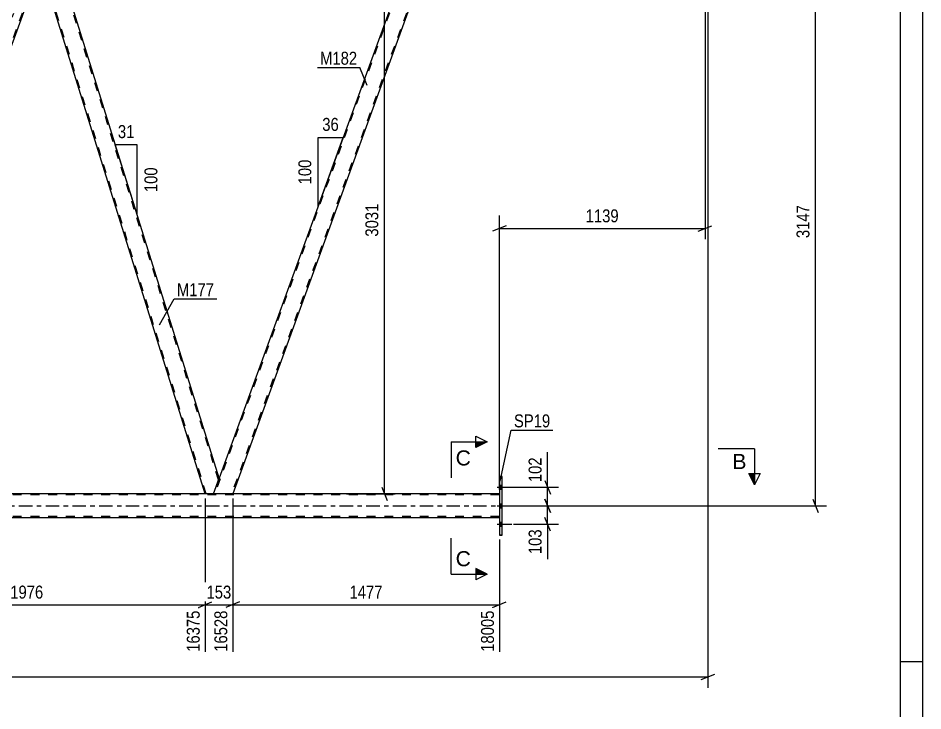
# Model space of a CAD drawing. Header units: millimetres. Extents: x 0 to 841, y 0 to 594.
# Drawn here: x 640.5 to 841, y 287.2 to 440.6 of the extents above; entities that cross this region are included whole.
import ezdxf

# ---------------------------------------------------------------- set-up
doc = ezdxf.new("R2010")
doc.units = ezdxf.units.MM
doc.linetypes.add('DXK_LINE_DOT2', pattern=[3.9198, 1.9599, -1.9599])
doc.linetypes.add('DXK_LINE_DOT3', pattern=[5.9187, 2.979, -0.9799, 0.9799, -0.9799])
doc.styles.add('Arial', font='ARIAL.TTF', dxfattribs={"height": 0.2})
doc.styles.add('Arial Narrow', font='ARIALN.TTF', dxfattribs={"height": 0.2})

# ---------------------------------------------------------------- blocks, each defined once
blk = doc.blocks.new('Unknown-800831068-1133')
at = {"color": 5, "linetype": 'Continuous'}
for p, q in [((841, 0), (841, 594)), ((836, 5), (836, 589)), ((841, 298), (836, 298))]:
    blk.add_line(p, q, dxfattribs=at)
blk = doc.blocks.new('Part-800831068-3211 - 3195')
at = {"color": 7, "linetype": 'DXK_LINE_DOT2'}
for p, q in [((728.19, 456.44), (684.07, 335.22)), ((731.94, 456.44), (687.82, 335.22)), ((685.08, 338.69), (683.82, 335.22)), ((688.08, 335.22), (683.82, 335.22))]:
    blk.add_line(p, q, dxfattribs=at)
at = {"color": 2, "linetype": 'Continuous'}
for p, q in [((727.94, 456.44), (685.08, 338.69)), ((732.2, 456.44), (688.08, 335.22)), ((727.94, 456.44), (731.69, 456.44)), ((731.69, 456.44), (732.2, 456.44))]:
    blk.add_line(p, q, dxfattribs=at)
blk = doc.blocks.new('Part-800831068-3240 - 3195')
at = {"color": 7, "linetype": 'DXK_LINE_DOT2'}
for p, q in [((747.16, 334.98), (66.62, 334.98)), ((747.16, 335.22), (747.16, 329.94)), ((747.16, 330.18), (66.62, 330.18))]:
    blk.add_line(p, q, dxfattribs=at)
at = {"color": 2, "linetype": 'Continuous'}
for p, q in [((747.16, 335.22), (607.4, 335.22)), ((747.16, 329.94), (607.4, 329.94))]:
    blk.add_line(p, q, dxfattribs=at)
at = {"color": 7, "linetype": 'DXK_LINE_DOT3'}
blk.add_line((66.62, 332.58), (747.16, 332.58), dxfattribs=at)
blk = doc.blocks.new('Part-800831068-3255 - 3195')
at = {"color": 7, "linetype": 'DXK_LINE_DOT3'}
blk.add_line((597.39, 325.83), (648.35, 465.84), dxfattribs=at)
at = {"color": 7, "linetype": 'DXK_LINE_DOT2'}
for p, q in [((643.06, 456.44), (598.94, 335.22)), ((646.81, 456.44), (602.69, 335.22)), ((647.06, 456.44), (645.51, 452.19)), ((600.44, 340.05), (598.68, 335.22)), ((602.94, 335.22), (604.7, 340.05)), ((602.94, 335.22), (598.68, 335.22))]:
    blk.add_line(p, q, dxfattribs=at)
at = {"color": 2, "linetype": 'Continuous'}
for p, q in [((642.8, 456.44), (600.44, 340.05)), ((642.8, 456.44), (646.55, 456.44)), ((646.55, 456.44), (647.06, 456.44)), ((604.7, 340.05), (645.51, 452.19))]:
    blk.add_line(p, q, dxfattribs=at)
blk = doc.blocks.new('Part-800831068-3260 - 3195')
at = {"color": 2, "linetype": 'Continuous'}
for p, q in [((647.06, 456.44), (645.51, 452.19)), ((648.38, 456.44), (647.06, 456.44)), ((685.08, 338.69), (648.38, 456.44)), ((681.97, 335.22), (645.51, 452.19)), ((683.82, 335.22), (685.08, 338.69))]:
    blk.add_line(p, q, dxfattribs=at)
at = {"color": 7, "linetype": 'DXK_LINE_DOT2'}
for p, q in [((684.95, 338.32), (648.13, 456.44)), ((682.23, 335.22), (645.65, 452.56)), ((684.94, 338.29), (684.91, 338.23)), ((683.82, 335.22), (681.97, 335.22))]:
    blk.add_line(p, q, dxfattribs=at)
blk = doc.blocks.new('Bolt-800831068-3397 - 3195')
at = {"linetype": 'Continuous'}
for points in [[(747.8, 336.24), (747.8, 337.12), (747.16, 337.12), (747.16, 336.24)], [(747.8, 336.24), (747.8, 337.12), (747.16, 337.12), (747.16, 336.24)], [(747.8, 336.24), (747.8, 337.12), (747.16, 337.12), (747.16, 336.24)], [(747.8, 332.14), (747.8, 333.02), (747.16, 333.02), (747.16, 332.14)], [(747.8, 332.14), (747.8, 333.02), (747.16, 333.02), (747.16, 332.14)], [(747.8, 328.04), (747.8, 328.92), (747.16, 328.92), (747.16, 328.04)], [(747.8, 328.04), (747.8, 328.92), (747.16, 328.92), (747.16, 328.04)], [(747.8, 328.04), (747.8, 328.92), (747.16, 328.92), (747.16, 328.04)]]:
    blk.add_hatch(color=1, dxfattribs=at).paths.add_polyline_path(points)
at = {"color": 1, "linetype": 'Continuous'}
for p, q in [((747.16, 337.12), (747.8, 337.12)), ((747.16, 337.12), (747.8, 337.12)), ((747.16, 337.12), (747.8, 337.12)), ((746.64, 336.68), (749.96, 336.68)), ((746.64, 336.68), (749.96, 336.68)), ((746.64, 336.68), (749.96, 336.68)), ((747.16, 336.24), (747.8, 336.24)), ((747.16, 336.24), (747.8, 336.24)), ((747.16, 336.24), (747.8, 336.24)), ((747.16, 333.02), (747.8, 333.02)), ((747.16, 333.02), (747.8, 333.02)), ((746.64, 332.58), (749.96, 332.58)), ((746.64, 332.58), (749.96, 332.58)), ((747.16, 332.14), (747.8, 332.14)), ((747.16, 332.14), (747.8, 332.14)), ((747.16, 328.92), (747.8, 328.92)), ((747.16, 328.92), (747.8, 328.92)), ((747.16, 328.92), (747.8, 328.92)), ((746.64, 328.48), (749.96, 328.48)), ((746.64, 328.48), (749.96, 328.48)), ((746.64, 328.48), (749.96, 328.48)), ((747.16, 328.04), (747.8, 328.04)), ((747.16, 328.04), (747.8, 328.04)), ((747.16, 328.04), (747.8, 328.04))]:
    blk.add_line(p, q, dxfattribs=at)
blk = doc.blocks.new('Part-800831068-3431 - 3195')
at = {"color": 2, "linetype": 'Continuous'}
for p, q in [((747.16, 339.08), (747.16, 339.08)), ((747.8, 339.08), (747.16, 339.08)), ((747.16, 339.08), (747.16, 326.08)), ((747.8, 339.08), (747.8, 339.08)), ((747.8, 326.08), (747.8, 339.08)), ((747.16, 326.08), (747.16, 326.08)), ((747.16, 326.08), (747.8, 326.08)), ((747.8, 326.08), (747.8, 326.08))]:
    blk.add_line(p, q, dxfattribs=at)
at = {"color": 7, "linetype": 'DXK_LINE_DOT2'}
for p, q in [((747.16, 339.08), (747.8, 339.08)), ((747.8, 326.08), (747.16, 326.08))]:
    blk.add_line(p, q, dxfattribs=at)
blk = doc.blocks.new('StraightDimension-800831068-4326 - 3195')
at = {"color": 7, "linetype": 'Continuous'}
for p, q in [((722.29, 454.94), (721.09, 457.94)), ((739.56, 456.44), (718.84, 456.44)), ((721.69, 335.22), (721.69, 456.44)), ((713.3, 335.22), (724.09, 335.22)), ((721.09, 336.72), (722.29, 333.72))]:
    blk.add_line(p, q, dxfattribs=at)
at = {"color": 0}
blk.add_wipeout([(720.94, 400.09), (716.74, 400.09), (716.74, 391.58), (720.94, 391.58)], dxfattribs=at)
at = {"color": 3, "style": 'Arial Narrow'}
blk.add_text('3031', height=2.863, rotation=90.0002, dxfattribs=at).set_placement((720.34, 392.18))
blk = doc.blocks.new('StraightDimension-800831068-10516 - 3195')
at = {"color": 7, "linetype": 'Continuous'}
for p, q in [((757.26, 338.18), (758.46, 335.18)), ((749.77, 336.68), (760.26, 336.68)), ((757.86, 332.58), (757.86, 336.68)), ((758.46, 331.08), (757.26, 334.08)), ((749.77, 332.58), (760.26, 332.58))]:
    blk.add_line(p, q, dxfattribs=at)
at = {"color": 0}
blk.add_wipeout([(757.11, 343.89), (752.91, 343.89), (752.91, 337.21), (757.11, 337.21)], dxfattribs=at)
at = {"color": 7, "linetype": 'Continuous'}
blk.add_line((757.86, 336.68), (757.86, 344.42), dxfattribs=at)
blk.add_line((757.86, 336.68), (757.86, 344.42), dxfattribs=at)
at = {"color": 3, "style": 'Arial Narrow'}
blk.add_text('102', height=2.863, rotation=90.0002, dxfattribs=at).set_placement((756.51, 337.81))
blk = doc.blocks.new('AngleDimension-800831068-3869 - 3195')
at = {"color": 7, "linetype": 'Continuous'}
for p, q in [((665.85, 400.4), (662.07, 412.51)), ((666.89, 412.51), (662.07, 412.51)), ((666.89, 397.05), (662.07, 412.51)), ((666.89, 397.05), (666.89, 412.51))]:
    blk.add_line(p, q, dxfattribs=at)
at = {"color": 0}
for points in [[(666.91, 413.41), (666.91, 417.61), (662.05, 417.61), (662.05, 413.41)], [(671.99, 408.12), (667.79, 408.12), (667.79, 401.44), (671.99, 401.44)]]:
    blk.add_wipeout(points, dxfattribs=at)
at = {"color": 3, "style": 'Arial Narrow'}
blk.add_text('31', height=2.863, dxfattribs=at).set_placement((662.65, 414.01))
blk.add_text('100', height=2.863, rotation=90.0002, dxfattribs=at).set_placement((671.39, 402.04))
blk = doc.blocks.new('StraightDimension-800831068-4201 - 3195')
at = {"color": 7, "linetype": 'Continuous'}
for p, q in [((602.94, 334.22), (602.94, 300.24)), ((681.97, 334.22), (681.97, 300.24)), ((604.44, 311.28), (601.44, 310.08)), ((680.47, 310.08), (683.47, 311.28)), ((602.94, 310.68), (681.97, 310.68))]:
    blk.add_line(p, q, dxfattribs=at)
at = {"color": 0}
blk.add_wipeout([(646.71, 311.43), (646.71, 315.63), (638.2, 315.63), (638.2, 311.43)], dxfattribs=at)
at = {"color": 0, "linetype": 'Continuous'}
blk.add_wipeout([(681.37, 309.98), (677.17, 309.98), (677.17, 299.64), (681.37, 299.64)], dxfattribs=at)
at = {"color": 3, "style": 'Arial Narrow'}
blk.add_text('1976', height=2.863, dxfattribs=at).set_placement((638.8, 312.03))
at = {"color": 3, "linetype": 'Continuous', "style": 'Arial Narrow'}
blk.add_text('16375', height=2.863, rotation=90.0002, dxfattribs=at).set_placement((680.77, 300.24))
blk = doc.blocks.new('StraightDimension-800831068-3964 - 3195')
at = {"color": 7, "linetype": 'Continuous'}
for p, q in [((793.38, 450.94), (793.38, 292.3)), ((55.76, 294.7), (793.38, 294.7)), ((791.88, 294.1), (794.88, 295.3))]:
    blk.add_line(p, q, dxfattribs=at)
blk = doc.blocks.new('StraightDimension-800831068-4220 - 3195')
at = {"color": 7, "linetype": 'Continuous'}
for p, q in [((681.97, 334.22), (681.97, 300.24)), ((688.08, 334.22), (688.08, 300.24)), ((680.47, 310.08), (683.47, 311.28)), ((689.58, 311.28), (686.58, 310.08)), ((681.97, 310.68), (688.08, 310.68))]:
    blk.add_line(p, q, dxfattribs=at)
at = {"color": 0}
blk.add_wipeout([(688.37, 311.43), (688.37, 315.63), (681.68, 315.63), (681.68, 311.43)], dxfattribs=at)
at = {"color": 0, "linetype": 'Continuous'}
blk.add_wipeout([(687.48, 309.98), (683.28, 309.98), (683.28, 299.64), (687.48, 299.64)], dxfattribs=at)
at = {"color": 3, "style": 'Arial Narrow'}
blk.add_text('153', height=2.863, dxfattribs=at).set_placement((682.28, 312.03))
at = {"color": 3, "linetype": 'Continuous', "style": 'Arial Narrow'}
blk.add_text('16528', height=2.863, rotation=90.0002, dxfattribs=at).set_placement((686.88, 300.24))
blk = doc.blocks.new('StraightDimension-800831068-4239 - 3195')
at = {"color": 7, "linetype": 'Continuous'}
for p, q in [((688.08, 334.22), (688.08, 300.24)), ((747.16, 325.08), (747.16, 300.24)), ((689.58, 311.28), (686.58, 310.08)), ((745.66, 310.08), (748.66, 311.28)), ((688.08, 310.68), (747.16, 310.68))]:
    blk.add_line(p, q, dxfattribs=at)
at = {"color": 0}
blk.add_wipeout([(721.87, 311.43), (721.87, 315.63), (713.36, 315.63), (713.36, 311.43)], dxfattribs=at)
at = {"color": 0, "linetype": 'Continuous'}
blk.add_wipeout([(746.56, 309.98), (742.36, 309.98), (742.36, 299.64), (746.56, 299.64)], dxfattribs=at)
at = {"color": 3, "style": 'Arial Narrow'}
blk.add_text('1477', height=2.863, dxfattribs=at).set_placement((713.96, 312.03))
at = {"color": 3, "linetype": 'Continuous', "style": 'Arial Narrow'}
blk.add_text('18005', height=2.863, rotation=90.0002, dxfattribs=at).set_placement((745.96, 300.24))
blk = doc.blocks.new('AngleDimension-800831068-13359 - 3195')
at = {"color": 7, "linetype": 'Continuous'}
for p, q in [((706.99, 414.11), (712.53, 414.11)), ((706.99, 398.89), (712.53, 414.11)), ((706.99, 398.89), (706.99, 414.11)), ((709.81, 406.62), (712.53, 414.11))]:
    blk.add_line(p, q, dxfattribs=at)
at = {"color": 0}
for points in [[(712.19, 415.01), (712.19, 419.21), (707.33, 419.21), (707.33, 415.01)], [(706.09, 409.84), (701.89, 409.84), (701.89, 403.16), (706.09, 403.16)]]:
    blk.add_wipeout(points, dxfattribs=at)
at = {"color": 3, "style": 'Arial Narrow'}
blk.add_text('36', height=2.863, dxfattribs=at).set_placement((707.93, 415.61))
blk.add_text('100', height=2.863, rotation=90.0002, dxfattribs=at).set_placement((705.49, 403.76))
blk = doc.blocks.new('StraightDimension-800831068-4354 - 3195')
at = {"color": 7, "linetype": 'Continuous'}
for p, q in [((817.81, 456.94), (816.61, 459.94)), ((794.38, 458.44), (819.61, 458.44)), ((817.21, 332.58), (817.21, 458.44)), ((816.61, 334.08), (817.81, 331.08)), ((748.8, 332.58), (819.61, 332.58))]:
    blk.add_line(p, q, dxfattribs=at)
at = {"color": 0}
blk.add_wipeout([(816.46, 399.77), (812.26, 399.77), (812.26, 391.26), (816.46, 391.26)], dxfattribs=at)
at = {"color": 3, "style": 'Arial Narrow'}
blk.add_text('3147', height=2.863, rotation=90.0002, dxfattribs=at).set_placement((815.86, 391.86))
blk = doc.blocks.new('StraightDimension-800831068-4364 - 3195')
at = {"color": 7, "linetype": 'Continuous'}
for p, q in [((792.74, 455.44), (792.74, 391.61)), ((747.16, 336.22), (747.16, 396.86)), ((748.66, 394.61), (745.66, 393.41)), ((747.16, 394.01), (792.74, 394.01)), ((791.24, 393.41), (794.24, 394.61))]:
    blk.add_line(p, q, dxfattribs=at)
at = {"color": 0}
blk.add_wipeout([(774.2, 394.76), (774.2, 398.96), (765.69, 398.96), (765.69, 394.76)], dxfattribs=at)
at = {"color": 3, "style": 'Arial Narrow'}
blk.add_text('1139', height=2.863, dxfattribs=at).set_placement((766.29, 395.36))
blk = doc.blocks.new('StraightDimension-800831068-10517 - 3195')
at = {"color": 7, "linetype": 'Continuous'}
for p, q in [((757.26, 334.08), (758.46, 331.08)), ((749.77, 332.58), (760.26, 332.58)), ((757.86, 328.48), (757.86, 332.58)), ((758.46, 326.98), (757.26, 329.98)), ((750.31, 328.48), (760.26, 328.48))]:
    blk.add_line(p, q, dxfattribs=at)
at = {"color": 0}
blk.add_wipeout([(757.11, 327.96), (752.91, 327.96), (752.91, 321.27), (757.11, 321.27)], dxfattribs=at)
at = {"color": 7, "linetype": 'Continuous'}
blk.add_line((757.86, 328.48), (757.86, 320.75), dxfattribs=at)
blk.add_line((757.86, 328.48), (757.86, 320.75), dxfattribs=at)
at = {"color": 3, "style": 'Arial Narrow'}
blk.add_text('103', height=2.863, rotation=90.0002, dxfattribs=at).set_placement((756.51, 321.87))
blk = doc.blocks.new('Mark-800831068-3207 - 3195')
at = {"color": 0}
blk.add_wipeout([(715.66, 430.26), (715.66, 433.26), (707.44, 433.26), (707.44, 430.26)], dxfattribs=at)
blk.add_wipeout([(715.66, 430.26), (715.66, 433.26), (707.44, 433.26), (707.44, 430.26)], dxfattribs=at)
at = {"color": 30, "linetype": 'Continuous'}
for p in [(706.84, 429.66), (717.88, 425.68)]:
    blk.add_line(p, (716.26, 429.66), dxfattribs=at)
at = {"color": 3, "style": 'Arial Narrow'}
blk.add_text('M182', height=2.863, dxfattribs=at).set_placement((707.44, 430.26))
blk = doc.blocks.new('SectionMark-800831068-4400 - 3195')
at = {"linetype": 'Continuous'}
for points in [[(741.98, 345.51), (741.98, 346.76), (744.48, 346.76)], [(741.98, 317.44), (741.98, 318.69), (744.48, 317.44)]]:
    blk.add_hatch(color=6, dxfattribs=at).paths.add_polyline_path(points)
at = {"color": 6, "linetype": 'Continuous'}
for p, q in [((741.98, 345.51), (741.98, 348.01)), ((741.98, 348.01), (744.48, 346.76)), ((736.48, 346.76), (744.48, 346.76)), ((744.48, 346.76), (741.98, 345.51)), ((736.48, 317.44), (744.48, 317.44)), ((744.48, 317.44), (741.98, 318.69)), ((741.98, 318.69), (741.98, 316.19)), ((744.48, 317.44), (741.98, 316.19))]:
    blk.add_line(p, q, dxfattribs=at)
at = {"color": 0, "linetype": 'Continuous'}
for points in [[(740.85, 341.51), (740.85, 345.01), (737.48, 345.01), (737.48, 341.51)], [(740.85, 319.19), (740.85, 322.69), (737.48, 322.69), (737.48, 319.19)]]:
    blk.add_wipeout(points, dxfattribs=at)
at = {"color": 6, "linetype": 'Continuous'}
for p, q in [((736.48, 346.76), (736.48, 338.76)), ((736.48, 317.44), (736.48, 325.44))]:
    blk.add_line(p, q, dxfattribs=at)
at = {"color": 3, "linetype": 'Continuous', "style": 'Arial'}
for p in [(737.48, 341.51), (737.48, 319.19)]:
    blk.add_text('C', height=3.34, dxfattribs=at).set_placement(p)
blk = doc.blocks.new('Mark-800831068-3256 - 3195')
at = {"color": 0}
blk.add_wipeout([(683.95, 378.99), (683.95, 381.99), (675.72, 381.99), (675.72, 378.99)], dxfattribs=at)
blk.add_wipeout([(683.95, 378.99), (683.95, 381.99), (675.72, 381.99), (675.72, 378.99)], dxfattribs=at)
at = {"color": 30, "linetype": 'Continuous'}
for p, q in [((671.83, 372.64), (675.12, 378.39)), ((675.12, 378.39), (684.55, 378.39))]:
    blk.add_line(p, q, dxfattribs=at)
at = {"color": 3, "style": 'Arial Narrow'}
blk.add_text('M177', height=2.863, dxfattribs=at).set_placement((675.72, 378.99))
blk = doc.blocks.new('Mark-800831068-3427 - 3195')
at = {"color": 0}
blk.add_wipeout([(758.44, 349.95), (758.44, 352.95), (750.4, 352.95), (750.4, 349.95)], dxfattribs=at)
blk.add_wipeout([(758.44, 349.95), (758.44, 352.95), (750.4, 352.95), (750.4, 349.95)], dxfattribs=at)
at = {"color": 30, "linetype": 'Continuous'}
for p, q in [((747.32, 338.02), (749.8, 349.35)), ((749.8, 349.35), (759.04, 349.35))]:
    blk.add_line(p, q, dxfattribs=at)
at = {"color": 3, "style": 'Arial Narrow'}
blk.add_text('SP19', height=2.863, dxfattribs=at).set_placement((750.4, 349.95))
blk = doc.blocks.new('SectionMark-800831068-4406 - 3195')
at = {"color": 6, "linetype": 'Continuous'}
for p in [(803.66, 345.22), (804.91, 339.72)]:
    blk.add_line(p, (803.66, 337.22), dxfattribs=at)
at = {"color": 0, "linetype": 'Continuous'}
blk.add_wipeout([(801.91, 340.72), (801.91, 344.22), (798.8, 344.22), (798.8, 340.72)], dxfattribs=at)
at = {"linetype": 'Continuous'}
blk.add_hatch(color=6, dxfattribs=at).paths.add_polyline_path([(802.41, 339.72), (803.66, 339.72), (803.66, 337.22)])
at = {"color": 6, "linetype": 'Continuous'}
for p, q in [((803.66, 345.22), (795.66, 345.22)), ((802.41, 339.72), (804.91, 339.72)), ((803.66, 337.22), (802.41, 339.72))]:
    blk.add_line(p, q, dxfattribs=at)
at = {"color": 3, "linetype": 'Continuous', "style": 'Arial'}
blk.add_text('B', height=3.34, dxfattribs=at).set_placement((798.8, 340.72))

msp = doc.modelspace()

# ---------------------------------------------------------------- block references
for name in ['Unknown-800831068-1133', 'Part-800831068-3255 - 3195', 'Part-800831068-3260 - 3195', 'Part-800831068-3211 - 3195', 'Part-800831068-3431 - 3195', 'Bolt-800831068-3397 - 3195', 'Part-800831068-3240 - 3195']:
    msp.add_blockref(name, (0, 0))

# ---------------------------------------------------------------- next in the draw order: block references
for name in ['StraightDimension-800831068-4326 - 3195', 'AngleDimension-800831068-3869 - 3195', 'StraightDimension-800831068-10516 - 3195', 'StraightDimension-800831068-4201 - 3195']:
    msp.add_blockref(name, (0, 0))

# ---------------------------------------------------------------- next in the draw order: block references
msp.add_blockref('StraightDimension-800831068-3964 - 3195', (0, 0))

# ---------------------------------------------------------------- next in the draw order: block references
for name in ['Mark-800831068-3207 - 3195', 'AngleDimension-800831068-13359 - 3195', 'Mark-800831068-3256 - 3195', 'StraightDimension-800831068-4220 - 3195']:
    msp.add_blockref(name, (0, 0))

# ---------------------------------------------------------------- next in the draw order: block references
msp.add_blockref('StraightDimension-800831068-4239 - 3195', (0, 0))

# ---------------------------------------------------------------- next in the draw order: block references
for name in ['StraightDimension-800831068-4354 - 3195', 'SectionMark-800831068-4400 - 3195']:
    msp.add_blockref(name, (0, 0))

# ---------------------------------------------------------------- next in the draw order: block references
for name in ['StraightDimension-800831068-4364 - 3195', 'StraightDimension-800831068-10517 - 3195']:
    msp.add_blockref(name, (0, 0))

# ---------------------------------------------------------------- next in the draw order: block references
msp.add_blockref('Mark-800831068-3427 - 3195', (0, 0))

# ---------------------------------------------------------------- next in the draw order: block references
msp.add_blockref('SectionMark-800831068-4406 - 3195', (0, 0))

doc.saveas('drawing.dxf')
